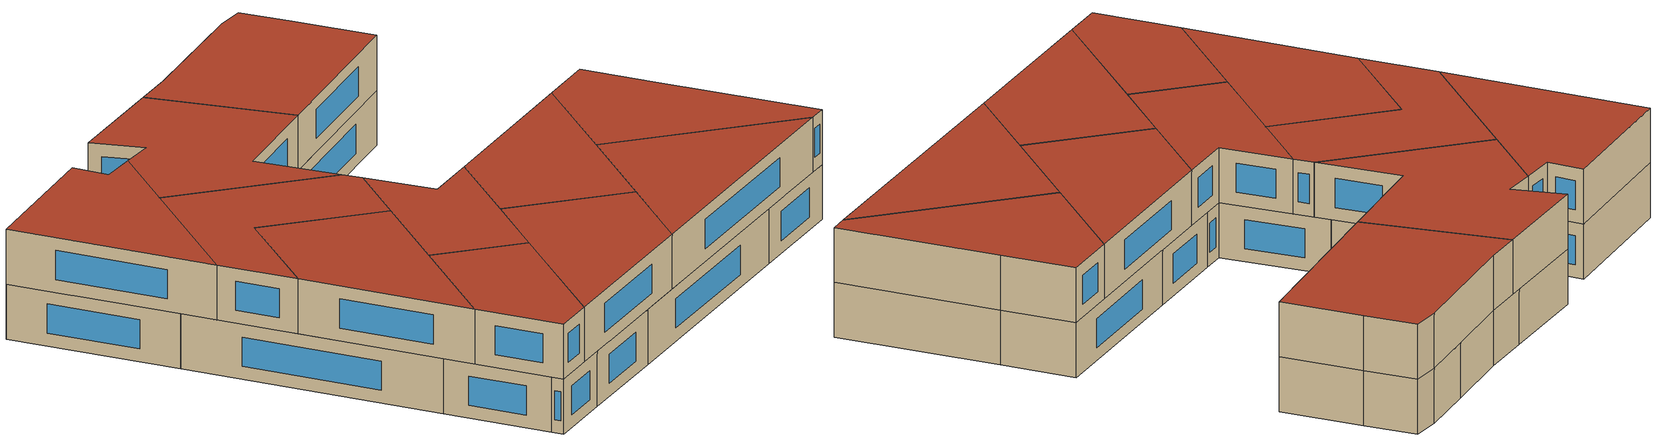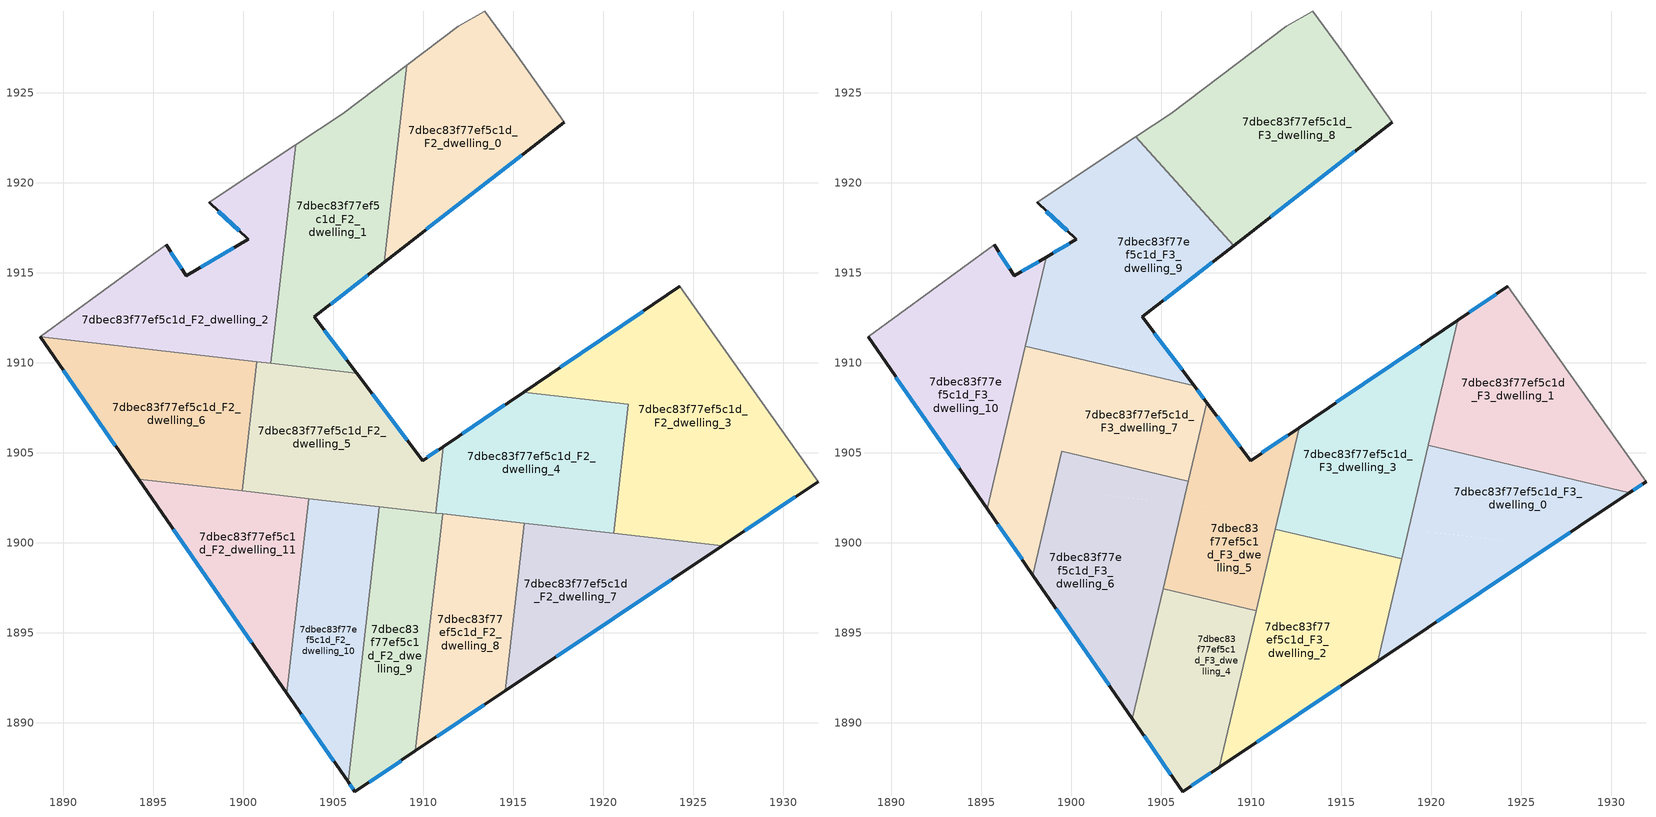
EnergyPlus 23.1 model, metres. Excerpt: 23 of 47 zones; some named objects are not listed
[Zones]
7dbec83f77ef5c1d_F2_dwelling_0
 floor to 7dbec83f77ef5c1d_F1_dwelling_0 (EU_floor_Construction): 1915.18,1927.14 1917.84,1923.36 1907.84,1915.58 1909.09,1926.53 1911.96,1928.7 1913.43,1929.52 z6
 wall outside (EU_wall_Construction): 1907.84,1915.58 1917.84,1923.36 z6:9
 wall adiabatic (EU_wall_Construction): 1917.84,1923.36 1915.18,1927.14 1913.43,1929.52 1911.96,1928.7 1909.09,1926.53 z6:9
 wall to 7dbec83f77ef5c1d_F2_dwelling_1 (EU_wall_Construction): 1909.09,1926.53 1907.84,1915.58 z6:9
 window (EU_Window_Construction): 1910.19,1917.41 1915.5,1921.53 z6.7:8.3
7dbec83f77ef5c1d_F2_dwelling_1
 floor to 7dbec83f77ef5c1d_F1_dwelling_1 (EU_floor_Construction): 1909.09,1926.53 1907.84,1915.58 1903.95,1912.55 1906.31,1909.43 1901.53,1909.97 1902.92,1922.1 1905.53,1923.83 z6
 wall outside (EU_wall_Construction): 1906.31,1909.43 1903.95,1912.55 1907.84,1915.58 z6:9
 wall to 7dbec83f77ef5c1d_F2_dwelling_2 (EU_wall_Construction): 1902.92,1922.1 1901.53,1909.97 z6:9
 wall adiabatic (EU_wall_Construction): 1909.09,1926.53 1905.53,1923.83 1902.92,1922.1 z6:9
 wall to 7dbec83f77ef5c1d_F2_dwelling_5 (EU_wall_Construction): 1901.53,1909.97 1906.31,1909.43 z6:9
 window (EU_Window_Construction): 1904.87,1913.26 1906.93,1914.87 / 1905.75,1910.16 1904.51,1911.82 z6.7:8.3
7dbec83f77ef5c1d_F2_dwelling_10
 floor to 7dbec83f77ef5c1d_F1_dwelling_10 (EU_floor_Construction): 1907.58,1902 1905.83,1886.71 1902.42,1891.64 1903.66,1902.45 z6
 wall outside (EU_wall_Construction): 1902.42,1891.64 1905.83,1886.71 z6:9
 wall to 7dbec83f77ef5c1d_F2_dwelling_11 (EU_wall_Construction): 1903.66,1902.45 1902.42,1891.64 z6:9
 wall to 7dbec83f77ef5c1d_F2_dwelling_9 (EU_wall_Construction): 1905.83,1886.71 1907.58,1902 z6:9
 wall to 7dbec83f77ef5c1d_F2_dwelling_5 (EU_wall_Construction): 1907.58,1902 1903.66,1902.45 z6:9
 window (EU_Window_Construction): 1903.23,1890.48 1905.03,1887.87 z6.7:8.3
7dbec83f77ef5c1d_F2_dwelling_11
 floor to 7dbec83f77ef5c1d_F1_dwelling_11 (EU_floor_Construction): 1903.66,1902.45 1902.42,1891.64 1894.19,1903.53 z6
 wall outside (EU_wall_Construction): 1894.19,1903.53 1902.42,1891.64 z6:9
 wall to 7dbec83f77ef5c1d_F2_dwelling_6 (EU_wall_Construction): 1899.95,1902.87 1894.19,1903.53 z6:9
 wall to 7dbec83f77ef5c1d_F2_dwelling_5 (EU_wall_Construction): 1903.66,1902.45 1899.95,1902.88 z6:9
 window (EU_Window_Construction): 1896.13,1900.74 1900.49,1894.43 z6.7:8.3
7dbec83f77ef5c1d_F2_dwelling_2
 floor to 7dbec83f77ef5c1d_F1_dwelling_2 (EU_floor_Construction): 1902.92,1922.1 1901.53,1909.97 1888.72,1911.44 1895.73,1916.55 1896.85,1914.83 1900.29,1916.86 1898.12,1918.91 z6
 wall outside (EU_wall_Construction): 1898.12,1918.91 1900.29,1916.86 1896.85,1914.83 1895.73,1916.55 z6:9
 wall adiabatic (EU_wall_Construction): 1902.92,1922.1 1898.12,1918.91 / 1895.73,1916.55 1888.72,1911.44 z6:9
 wall to 7dbec83f77ef5c1d_F2_dwelling_6 (EU_wall_Construction): 1888.72,1911.43 1900.77,1910.06 z6:9
 wall to 7dbec83f77ef5c1d_F2_dwelling_5 (EU_wall_Construction): 1900.77,1910.06 1901.53,1909.97 z6:9
 window (EU_Window_Construction): 1898.63,1918.43 1899.78,1917.34 / 1896.59,1915.23 1896,1916.14 / 1899.48,1916.38 1897.66,1915.31 z6.7:8.3
7dbec83f77ef5c1d_F2_dwelling_3
 floor to 7dbec83f77ef5c1d_F1_dwelling_3 (EU_floor_Construction): 1926.68,1910.82 1931.94,1903.39 1926.62,1899.83 1920.59,1900.52 1921.41,1907.7 1915.59,1908.37 1924.27,1914.25 z6
 wall outside (EU_wall_Construction): 1926.62,1899.83 1931.94,1903.39 / 1924.27,1914.25 1915.59,1908.37 z6:9
 wall to 7dbec83f77ef5c1d_F2_dwelling_4 (EU_wall_Construction): 1915.59,1908.37 1921.41,1907.7 1920.59,1900.52 z6:9
 wall adiabatic (EU_wall_Construction): 1931.94,1903.39 1926.68,1910.82 1924.27,1914.25 z6:9
 wall to 7dbec83f77ef5c1d_F2_dwelling_7 (EU_wall_Construction): 1920.59,1900.52 1926.62,1899.83 z6:9
 window (EU_Window_Construction): 1927.87,1900.67 1930.69,1902.56 / 1922.23,1912.87 1917.63,1909.75 z6.7:8.3
7dbec83f77ef5c1d_F2_dwelling_4
 floor to 7dbec83f77ef5c1d_F1_dwelling_4 (EU_floor_Construction): 1921.41,1907.7 1920.59,1900.52 1910.7,1901.65 1911.13,1905.34 1915.59,1908.37 z6
 wall outside (EU_wall_Construction): 1915.59,1908.37 1911.13,1905.34 z6:9
 wall to 7dbec83f77ef5c1d_F2_dwelling_5 (EU_wall_Construction): 1911.13,1905.34 1910.7,1901.65 z6:9
 wall to 7dbec83f77ef5c1d_F2_dwelling_8 (EU_wall_Construction): 1911.08,1901.6 1915.63,1901.09 z6:9
 wall to 7dbec83f77ef5c1d_F2_dwelling_7 (EU_wall_Construction): 1915.63,1901.08 1920.59,1900.52 z6:9
 wall to 7dbec83f77ef5c1d_F2_dwelling_9 (EU_wall_Construction): 1910.7,1901.65 1911.08,1901.6 z6:9
 window (EU_Window_Construction): 1914.54,1907.66 1912.17,1906.05 z6.7:8.3
7dbec83f77ef5c1d_F2_dwelling_5
 floor to 7dbec83f77ef5c1d_F1_dwelling_5 (EU_floor_Construction): 1911.13,1905.34 1910.7,1901.65 1899.95,1902.88 1900.77,1910.06 1906.31,1909.43 1909.97,1904.56 z6
 wall outside (EU_wall_Construction): 1911.13,1905.34 1909.97,1904.56 1906.31,1909.43 z6:9
 wall to 7dbec83f77ef5c1d_F2_dwelling_6 (EU_wall_Construction): 1900.77,1910.06 1899.95,1902.88 z6:9
 wall to 7dbec83f77ef5c1d_F2_dwelling_9 (EU_wall_Construction): 1907.58,1902 1910.7,1901.65 z6:9
 window (EU_Window_Construction): 1909.11,1905.71 1907.17,1908.28 / 1910.85,1905.16 1910.24,1904.75 z6.7:8.3
 ceiling adiabatic (EU_roof_Construction): 1906.22,1902.16 1906.52,1903.43 1900.18,1904.91 1899.95,1902.88 z9
7dbec83f77ef5c1d_F2_dwelling_6
 floor to 7dbec83f77ef5c1d_F1_dwelling_6 (EU_floor_Construction): 1900.77,1910.06 1899.95,1902.88 1894.19,1903.53 1888.72,1911.43 z6
 wall outside (EU_wall_Construction): 1888.72,1911.43 1894.19,1903.53 z6:9
 window (EU_Window_Construction): 1890.01,1909.58 1892.91,1905.39 z6.7:8.3
 ceiling adiabatic (EU_roof_Construction): 1899.95,1902.88 1900.18,1904.91 1899.49,1905.07 1899,1902.98 z9
7dbec83f77ef5c1d_F2_dwelling_7
 floor to 7dbec83f77ef5c1d_F1_dwelling_7 (EU_floor_Construction): 1926.62,1899.83 1914.57,1891.77 1915.63,1901.08 z6
 wall outside (EU_wall_Construction): 1914.57,1891.77 1926.62,1899.83 z6:9
 wall to 7dbec83f77ef5c1d_F2_dwelling_8 (EU_wall_Construction): 1915.63,1901.08 1914.57,1891.77 z6:9
 window (EU_Window_Construction): 1917.4,1893.66 1923.79,1897.94 z6.7:8.3
7dbec83f77ef5c1d_F2_dwelling_8
 floor to 7dbec83f77ef5c1d_F1_dwelling_8 (EU_floor_Construction): 1915.63,1901.08 1914.57,1891.77 1909.58,1888.43 1911.08,1901.61 z6
 wall outside (EU_wall_Construction): 1909.58,1888.43 1914.57,1891.77 z6:9
 wall to 7dbec83f77ef5c1d_F2_dwelling_9 (EU_wall_Construction): 1911.08,1901.61 1909.58,1888.43 z6:9
 window (EU_Window_Construction): 1910.75,1889.22 1913.4,1890.99 z6.7:8.3
 ceiling adiabatic (EU_roof_Construction): 1914.57,1891.77 1915.63,1901.08 1911.08,1901.61 1909.58,1888.43 z9
7dbec83f77ef5c1d_F2_dwelling_9
 floor to 7dbec83f77ef5c1d_F1_dwelling_9 (EU_floor_Construction): 1911.08,1901.61 1909.58,1888.43 1906.21,1886.17 1905.83,1886.71 1907.58,1902 z6
 wall outside (EU_wall_Construction): 1905.83,1886.71 1906.21,1886.17 1909.58,1888.43 z6:9
 window (EU_Window_Construction): 1905.92,1886.59 1906.12,1886.3 / 1907,1886.7 1908.79,1887.9 z6.7:8.3
7dbec83f77ef5c1d_F3_dwelling_0
 floor to 7dbec83f77ef5c1d_F2_dwelling_3 (EU_floor_Construction): 1931.02,1902.78 1926.62,1899.83 1920.59,1900.52 1921.12,1905.11 z9
 floor to 7dbec83f77ef5c1d_F2_dwelling_4 (EU_floor_Construction): 1921.12,1905.11 1920.59,1900.52 1918.75,1900.73 1919.85,1905.4 z9
 floor to 7dbec83f77ef5c1d_F2_dwelling_7 (EU_floor_Construction): 1926.62,1899.83 1917.03,1893.42 1918.75,1900.73 z9
 wall outside (EU_wall_Construction): 1917.03,1893.42 1931.02,1902.78 z9:12
 wall to 7dbec83f77ef5c1d_F3_dwelling_1 (EU_wall_Construction): 1931.02,1902.78 1919.85,1905.4 z9:12
 wall to 7dbec83f77ef5c1d_F3_dwelling_3 (EU_wall_Construction): 1919.85,1905.4 1918.37,1899.1 z9:12
 wall to 7dbec83f77ef5c1d_F3_dwelling_2 (EU_wall_Construction): 1918.37,1899.1 1917.03,1893.42 z9:12
 window (EU_Window_Construction): 1920.32,1895.62 1927.74,1900.58 z9.7:11.3
 roof outside (EU_roof_Construction): 1931.02,1902.78 1919.85,1905.4 1917.03,1893.42 z12
7dbec83f77ef5c1d_F3_dwelling_1
 floor to 7dbec83f77ef5c1d_F2_dwelling_4 (EU_floor_Construction): 1921.41,1907.7 1921.12,1905.11 1919.85,1905.4 1920.41,1907.82 z9
 floor to 7dbec83f77ef5c1d_F2_dwelling_3 (EU_floor_Construction): 1926.68,1910.82 1931.94,1903.39 1931.02,1902.78 1921.12,1905.11 1921.41,1907.7 1920.41,1907.82 1921.48,1912.36 1924.27,1914.25 z9
 wall outside (EU_wall_Construction): 1924.27,1914.25 1921.48,1912.36 / 1931.02,1902.78 1931.94,1903.39 z9:12
 wall adiabatic (EU_wall_Construction): 1931.94,1903.39 1926.68,1910.82 1924.27,1914.25 z9:12
 wall to 7dbec83f77ef5c1d_F3_dwelling_3 (EU_wall_Construction): 1921.48,1912.36 1919.85,1905.4 z9:12
 window (EU_Window_Construction): 1923.62,1913.81 1922.13,1912.8 / 1931.24,1902.92 1931.73,1903.25 z9.7:11.3
 roof outside (EU_roof_Construction): 1931.94,1903.39 1926.68,1910.82 1924.27,1914.25 1921.48,1912.36 1919.85,1905.4 1931.02,1902.78 z12
7dbec83f77ef5c1d_F3_dwelling_10
 floor to 7dbec83f77ef5c1d_F2_dwelling_6 (EU_floor_Construction): 1897.34,1910.45 1895.68,1903.36 1894.19,1903.53 1888.72,1911.43 z9
 floor to 7dbec83f77ef5c1d_F2_dwelling_11 (EU_floor_Construction): 1895.68,1903.36 1895.33,1901.89 1894.19,1903.53 z9
 floor to 7dbec83f77ef5c1d_F2_dwelling_2 (EU_floor_Construction): 1898.61,1915.87 1897.34,1910.45 1888.72,1911.44 1895.73,1916.55 1896.85,1914.83 z9
 wall outside (EU_wall_Construction): 1898.61,1915.87 1896.85,1914.83 1895.73,1916.55 / 1888.72,1911.44 1895.33,1901.89 z9:12
 wall adiabatic (EU_wall_Construction): 1895.73,1916.55 1888.72,1911.44 z9:12
 wall to 7dbec83f77ef5c1d_F3_dwelling_7 (EU_wall_Construction): 1895.33,1901.89 1897.45,1910.92 z9:12
 wall to 7dbec83f77ef5c1d_F3_dwelling_9 (EU_wall_Construction): 1897.45,1910.92 1898.61,1915.87 z9:12
 window (EU_Window_Construction): 1898.2,1915.62 1897.26,1915.07 / 1890.27,1909.2 1893.78,1904.13 / 1896.59,1915.23 1896,1916.14 z9.7:11.3
 roof outside (EU_roof_Construction): 1895.33,1901.89 1898.61,1915.87 1896.85,1914.83 1895.73,1916.55 1888.72,1911.44 z12
7dbec83f77ef5c1d_F3_dwelling_2
 floor adiabatic (EU_floor_Construction): 1915.48,1899.78 1914.57,1891.77 1909.58,1888.43 1910.64,1897.74 1911.35,1900.75 z9
 floor to 7dbec83f77ef5c1d_F2_dwelling_9 (EU_floor_Construction): 1910.64,1897.74 1909.58,1888.43 1908.25,1887.54 z9
 floor to 7dbec83f77ef5c1d_F2_dwelling_7 (EU_floor_Construction): 1918.37,1899.1 1917.03,1893.42 1914.57,1891.77 1915.48,1899.78 z9
 wall outside (EU_wall_Construction): 1908.25,1887.54 1917.03,1893.42 z9:12
 wall to 7dbec83f77ef5c1d_F3_dwelling_3 (EU_wall_Construction): 1918.37,1899.1 1911.35,1900.75 z9:12
 wall to 7dbec83f77ef5c1d_F3_dwelling_4 (EU_wall_Construction): 1910.28,1896.22 1908.25,1887.54 z9:12
 wall to 7dbec83f77ef5c1d_F3_dwelling_5 (EU_wall_Construction): 1911.35,1900.75 1910.28,1896.22 z9:12
 window (EU_Window_Construction): 1910.31,1888.92 1914.97,1892.04 z9.7:11.3
 roof outside (EU_roof_Construction): 1917.03,1893.42 1918.37,1899.1 1911.35,1900.75 1908.25,1887.54 z12
7dbec83f77ef5c1d_F3_dwelling_3
 floor to 7dbec83f77ef5c1d_F2_dwelling_7 (EU_floor_Construction): 1918.75,1900.73 1918.37,1899.1 1915.48,1899.78 1915.63,1901.08 z9
 floor to 7dbec83f77ef5c1d_F2_dwelling_4 (EU_floor_Construction): 1920.41,1907.82 1918.75,1900.73 1911.54,1901.55 1912.67,1906.39 1915.59,1908.37 z9
 floor to 7dbec83f77ef5c1d_F2_dwelling_3 (EU_floor_Construction): 1921.48,1912.36 1920.41,1907.82 1915.59,1908.37 z9
 floor adiabatic (EU_floor_Construction): 1915.63,1901.08 1915.48,1899.78 1911.35,1900.75 1911.54,1901.55 z9
 wall outside (EU_wall_Construction): 1921.48,1912.36 1912.67,1906.39 z9:12
 wall to 7dbec83f77ef5c1d_F3_dwelling_5 (EU_wall_Construction): 1912.67,1906.39 1911.35,1900.75 z9:12
 window (EU_Window_Construction): 1919.41,1910.96 1914.74,1907.79 z9.7:11.3
 roof outside (EU_roof_Construction): 1918.37,1899.1 1921.48,1912.36 1912.67,1906.39 1911.35,1900.75 z12
7dbec83f77ef5c1d_F3_dwelling_4
 floor to 7dbec83f77ef5c1d_F2_dwelling_9 (EU_floor_Construction): 1910.28,1896.22 1908.25,1887.54 1906.21,1886.17 1905.83,1886.71 1907.01,1896.99 z9
 floor to 7dbec83f77ef5c1d_F2_dwelling_10 (EU_floor_Construction): 1907.01,1896.99 1905.83,1886.71 1903.41,1890.21 1905.11,1897.44 z9
 wall outside (EU_wall_Construction): 1903.41,1890.21 1906.21,1886.17 1908.25,1887.54 z9:12
 wall to 7dbec83f77ef5c1d_F3_dwelling_5 (EU_wall_Construction): 1910.28,1896.22 1905.11,1897.44 z9:12
 wall to 7dbec83f77ef5c1d_F3_dwelling_6 (EU_wall_Construction): 1905.11,1897.44 1903.41,1890.21 z9:12
 window (EU_Window_Construction): 1904.07,1889.26 1905.55,1887.12 / 1906.69,1886.5 1907.77,1887.22 z9.7:11.3
 roof outside (EU_roof_Construction): 1908.25,1887.54 1910.28,1896.22 1905.11,1897.44 1903.41,1890.21 1906.21,1886.17 z12
7dbec83f77ef5c1d_F3_dwelling_5
 floor to 7dbec83f77ef5c1d_F2_dwelling_5 (EU_floor_Construction): 1911.13,1905.34 1910.7,1901.65 1906.22,1902.16 1907.54,1907.79 1909.97,1904.56 z9
 floor to 7dbec83f77ef5c1d_F2_dwelling_9 (EU_floor_Construction): 1911.08,1901.61 1910.64,1897.74 1910.28,1896.22 1907.01,1896.99 1907.58,1902 z9
 floor to 7dbec83f77ef5c1d_F2_dwelling_4 (EU_floor_Construction): 1912.67,1906.39 1911.54,1901.55 1910.7,1901.65 1911.13,1905.34 z9
 floor to 7dbec83f77ef5c1d_F2_dwelling_10 (EU_floor_Construction): 1907.58,1902 1907.01,1896.99 1905.11,1897.44 1906.22,1902.16 z9
 floor adiabatic (EU_floor_Construction): 1911.54,1901.55 1910.64,1897.74 1911.08,1901.6 z9
 wall outside (EU_wall_Construction): 1912.67,1906.39 1909.97,1904.56 1907.54,1907.79 z9:12
 wall to 7dbec83f77ef5c1d_F3_dwelling_7 (EU_wall_Construction): 1907.54,1907.79 1906.52,1903.43 z9:12
 wall to 7dbec83f77ef5c1d_F3_dwelling_6 (EU_wall_Construction): 1906.51,1903.43 1905.11,1897.44 z9:12
 window (EU_Window_Construction): 1909.4,1905.32 1908.11,1907.03 / 1912.04,1905.96 1910.61,1904.99 z9.7:11.3
 roof outside (EU_roof_Construction): 1910.28,1896.22 1912.67,1906.39 1909.97,1904.56 1907.54,1907.79 1905.11,1897.44 z12
7dbec83f77ef5c1d_F3_dwelling_6
 floor to 7dbec83f77ef5c1d_F2_dwelling_10 (EU_floor_Construction): 1906.22,1902.16 1903.41,1890.21 1902.43,1891.64 1903.66,1902.45 z9
 floor to 7dbec83f77ef5c1d_F2_dwelling_11 (EU_floor_Construction): 1903.66,1902.45 1902.43,1891.64 1897.88,1898.21 1899,1902.98 z9
 floor adiabatic (EU_floor_Construction): 1906.52,1903.43 1906.22,1902.16 1899,1902.98 1899.49,1905.07 z9
 wall outside (EU_wall_Construction): 1897.88,1898.21 1903.41,1890.21 z9:12
 wall to 7dbec83f77ef5c1d_F3_dwelling_7 (EU_wall_Construction): 1906.52,1903.43 1899.49,1905.07 1897.88,1898.21 z9:12
 window (EU_Window_Construction): 1899.18,1896.33 1902.11,1892.09 z9.7:11.3
 roof outside (EU_roof_Construction): 1903.41,1890.21 1906.52,1903.43 1899.49,1905.07 1897.88,1898.21 z12
7dbec83f77ef5c1d_F3_dwelling_7
 floor to 7dbec83f77ef5c1d_F2_dwelling_11 (EU_floor_Construction): 1899,1902.98 1897.88,1898.21 1895.33,1901.89 1895.68,1903.36 z9
 floor to 7dbec83f77ef5c1d_F2_dwelling_6 (EU_floor_Construction): 1900.77,1910.06 1900.18,1904.91 1899.49,1905.07 1899,1902.98 1895.68,1903.36 1897.34,1910.45 z9
 floor to 7dbec83f77ef5c1d_F2_dwelling_5 (EU_floor_Construction): 1906.85,1908.71 1907.54,1907.79 1906.52,1903.43 1900.18,1904.91 1900.77,1910.06 1901.41,1909.98 z9
 floor to 7dbec83f77ef5c1d_F2_dwelling_2 (EU_floor_Construction): 1901.41,1909.98 1897.34,1910.45 1897.45,1910.92 z9
 wall outside (EU_wall_Construction): 1895.33,1901.89 1897.88,1898.21 / 1907.54,1907.79 1906.85,1908.71 z9:12
 wall to 7dbec83f77ef5c1d_F3_dwelling_9 (EU_wall_Construction): 1906.85,1908.71 1897.45,1910.92 z9:12
 window (EU_Window_Construction): 1895.93,1901.02 1897.28,1899.07 / 1907.38,1908.01 1907.01,1908.49 z9.7:11.3
 roof outside (EU_roof_Construction): 1906.52,1903.43 1907.54,1907.79 1906.85,1908.71 1897.45,1910.92 1895.33,1901.89 1897.88,1898.21 1899.49,1905.07 z12
7dbec83f77ef5c1d_F3_dwelling_8
 floor to 7dbec83f77ef5c1d_F2_dwelling_0 (EU_floor_Construction): 1915.18,1927.14 1917.84,1923.36 1909.03,1916.5 1908.07,1917.57 1909.09,1926.53 1911.96,1928.7 1913.43,1929.52 z9
 floor to 7dbec83f77ef5c1d_F2_dwelling_1 (EU_floor_Construction): 1909.09,1926.53 1908.07,1917.57 1903.59,1922.55 1905.53,1923.83 z9
 wall outside (EU_wall_Construction): 1909.03,1916.5 1917.84,1923.36 z9:12
 wall adiabatic (EU_wall_Construction): 1917.84,1923.36 1915.18,1927.14 1913.43,1929.52 1911.96,1928.7 1905.53,1923.83 1903.59,1922.55 z9:12
 wall to 7dbec83f77ef5c1d_F3_dwelling_9 (EU_wall_Construction): 1903.59,1922.55 1909.03,1916.5 z9:12
 window (EU_Window_Construction): 1911.1,1918.11 1915.77,1921.75 z9.7:11.3
 roof outside (EU_roof_Construction): 1917.84,1923.36 1915.18,1927.14 1913.43,1929.52 1911.96,1928.7 1905.53,1923.83 1903.59,1922.55 1909.03,1916.5 z12
7dbec83f77ef5c1d_F3_dwelling_9
 floor to 7dbec83f77ef5c1d_F2_dwelling_1 (EU_floor_Construction): 1903.59,1922.55 1908.07,1917.57 1907.84,1915.58 1903.95,1912.55 1906.31,1909.43 1901.53,1909.97 1902.92,1922.1 z9
 floor to 7dbec83f77ef5c1d_F2_dwelling_2 (EU_floor_Construction): 1902.92,1922.1 1901.53,1909.97 1901.41,1909.98 1897.45,1910.92 1898.61,1915.87 1900.29,1916.86 1898.12,1918.91 z9
 floor to 7dbec83f77ef5c1d_F2_dwelling_0 (EU_floor_Construction): 1908.07,1917.57 1909.03,1916.5 1907.84,1915.58 z9
 floor to 7dbec83f77ef5c1d_F2_dwelling_5 (EU_floor_Construction): 1906.31,1909.43 1906.85,1908.71 1901.41,1909.98 z9
 wall outside (EU_wall_Construction): 1898.12,1918.91 1900.29,1916.86 1898.61,1915.87 / 1906.85,1908.71 1903.95,1912.55 1909.03,1916.5 z9:12
 wall adiabatic (EU_wall_Construction): 1903.59,1922.55 1898.12,1918.91 z9:12
 window (EU_Window_Construction): 1899.9,1916.62 1899.01,1916.1 / 1898.63,1918.43 1899.78,1917.34 / 1905.14,1913.48 1907.84,1915.57 / 1906.17,1909.61 1904.63,1911.65 z9.7:11.3
 roof outside (EU_roof_Construction): 1906.85,1908.71 1903.95,1912.55 1909.03,1916.5 1903.59,1922.55 1898.12,1918.91 1900.29,1916.86 1898.61,1915.87 1897.45,1910.92 z12
[Building]
EU S2 Campaign: North Axis=0; Terrain=City; Solar Distribution=FullExterior
[Site:Location]
Budapest.Ferenc.Liszt.Intl.AP: Latitude=47.437; Longitude=19.256; Time Zone=1; Elevation=185
[SizingPeriod:WeatherFileDays]
AnnualSizingPeriod: Begin Month=1; Begin Day of Month=1; End Month=12; End Day of Month=31; Day of Week for Start Day=Monday; Use Weather File Daylight Saving Period=No; Use Weather File Rain and Snow Indicators=No
[MATERIAL]
EU_InternalMass_Material: Roughness=MediumRough; Thickness=0.1; Conductivity=1; Density=1800; Specific Heat=900; Thermal Absorptance=0.9; Solar Absorptance=0.7; Visible Absorptance=0.7
[MATERIAL:NOMASS] Roughness=MediumRough; Thermal Absorptance=0.9; Solar Absorptance=0.7; Visible Absorptance=0.7
Name | Thermal Resistance
EU_wall_NoMass | 0.832559
EU_roof_NoMass | 1.39638
EU_floor_NoMass | 0.872794
[WINDOWMATERIAL:SIMPLEGLAZINGSYSTEM]
EU_Window_SimpleGlazing: UFactor=2.79869; Solar Heat Gain Coefficient=0.75; Visible Transmittance=0.75
[CONSTRUCTION]
EU_wall_Construction: EU_wall_NoMass
EU_roof_Construction: EU_roof_NoMass
EU_floor_Construction: EU_floor_NoMass
EU_Window_Construction: EU_Window_SimpleGlazing
EU_InternalMass_Construction: EU_InternalMass_Material
[ZONE] Type=1; Multiplier=1; Ceiling Height=autocalculate; Floor Area=autocalculate; Part of Total Floor Area=Yes
Name | Volume
7dbec83f77ef5c1d_F2_dwelling_0 | 211.267
7dbec83f77ef5c1d_F3_dwelling_0 | 212.041
7dbec83f77ef5c1d_F2_dwelling_1 | 211.262
7dbec83f77ef5c1d_F3_dwelling_1 | 212.043
7dbec83f77ef5c1d_F2_dwelling_10 | 155.509
7dbec83f77ef5c1d_F3_dwelling_10 | 208.638
7dbec83f77ef5c1d_F2_dwelling_11 | 155.515
7dbec83f77ef5c1d_F2_dwelling_2 | 211.239
7dbec83f77ef5c1d_F3_dwelling_2 | 209.927
7dbec83f77ef5c1d_F2_dwelling_3 | 338.172
7dbec83f77ef5c1d_F3_dwelling_3 | 209.92
7dbec83f77ef5c1d_F2_dwelling_4 | 194.371
7dbec83f77ef5c1d_F3_dwelling_4 | 148.347
7dbec83f77ef5c1d_F2_dwelling_5 | 194.373
7dbec83f77ef5c1d_F3_dwelling_5 | 148.349
7dbec83f77ef5c1d_F2_dwelling_6 | 194.353
7dbec83f77ef5c1d_F3_dwelling_6 | 223.228
7dbec83f77ef5c1d_F2_dwelling_7 | 155.5
7dbec83f77ef5c1d_F3_dwelling_7 | 219.354
7dbec83f77ef5c1d_F2_dwelling_8 | 155.484
7dbec83f77ef5c1d_F3_dwelling_8 | 274.82
7dbec83f77ef5c1d_F2_dwelling_9 | 155.506
7dbec83f77ef5c1d_F3_dwelling_9 | 265.838
[INTERNALMASS] Construction=EU_InternalMass_Construction
Name | Zone or ZoneList | Surface Area
7dbec83f77ef5c1d_F2_dwelling_0_EU_InternalMass | 7dbec83f77ef5c1d_F2_dwelling_0 | 70.4224
7dbec83f77ef5c1d_F2_dwelling_1_EU_InternalMass | 7dbec83f77ef5c1d_F2_dwelling_1 | 70.4204
7dbec83f77ef5c1d_F2_dwelling_2_EU_InternalMass | 7dbec83f77ef5c1d_F2_dwelling_2 | 70.4129
7dbec83f77ef5c1d_F2_dwelling_3_EU_InternalMass | 7dbec83f77ef5c1d_F2_dwelling_3 | 112.724
7dbec83f77ef5c1d_F2_dwelling_4_EU_InternalMass | 7dbec83f77ef5c1d_F2_dwelling_4 | 64.7903
7dbec83f77ef5c1d_F2_dwelling_5_EU_InternalMass | 7dbec83f77ef5c1d_F2_dwelling_5 | 64.7934
7dbec83f77ef5c1d_F2_dwelling_6_EU_InternalMass | 7dbec83f77ef5c1d_F2_dwelling_6 | 64.7842
7dbec83f77ef5c1d_F2_dwelling_7_EU_InternalMass | 7dbec83f77ef5c1d_F2_dwelling_7 | 51.8333
7dbec83f77ef5c1d_F2_dwelling_8_EU_InternalMass | 7dbec83f77ef5c1d_F2_dwelling_8 | 51.8279
7dbec83f77ef5c1d_F2_dwelling_9_EU_InternalMass | 7dbec83f77ef5c1d_F2_dwelling_9 | 51.8354
7dbec83f77ef5c1d_F2_dwelling_10_EU_InternalMass | 7dbec83f77ef5c1d_F2_dwelling_10 | 51.8365
7dbec83f77ef5c1d_F2_dwelling_11_EU_InternalMass | 7dbec83f77ef5c1d_F2_dwelling_11 | 51.8383
7dbec83f77ef5c1d_F3_dwelling_0_EU_InternalMass | 7dbec83f77ef5c1d_F3_dwelling_0 | 70.68
7dbec83f77ef5c1d_F3_dwelling_1_EU_InternalMass | 7dbec83f77ef5c1d_F3_dwelling_1 | 70.6817
7dbec83f77ef5c1d_F3_dwelling_2_EU_InternalMass | 7dbec83f77ef5c1d_F3_dwelling_2 | 69.9723
7dbec83f77ef5c1d_F3_dwelling_3_EU_InternalMass | 7dbec83f77ef5c1d_F3_dwelling_3 | 69.9745
7dbec83f77ef5c1d_F3_dwelling_4_EU_InternalMass | 7dbec83f77ef5c1d_F3_dwelling_4 | 49.4497
7dbec83f77ef5c1d_F3_dwelling_5_EU_InternalMass | 7dbec83f77ef5c1d_F3_dwelling_5 | 49.4539
7dbec83f77ef5c1d_F3_dwelling_6_EU_InternalMass | 7dbec83f77ef5c1d_F3_dwelling_6 | 74.4091
7dbec83f77ef5c1d_F3_dwelling_7_EU_InternalMass | 7dbec83f77ef5c1d_F3_dwelling_7 | 73.1181
7dbec83f77ef5c1d_F3_dwelling_8_EU_InternalMass | 7dbec83f77ef5c1d_F3_dwelling_8 | 91.6044
7dbec83f77ef5c1d_F3_dwelling_9_EU_InternalMass | 7dbec83f77ef5c1d_F3_dwelling_9 | 88.6151
7dbec83f77ef5c1d_F3_dwelling_10_EU_InternalMass | 7dbec83f77ef5c1d_F3_dwelling_10 | 69.546
[OTHEREQUIPMENT] Fuel Type=Electricity; Design Level Calculation Method=Watts/Area; Power per Zone Floor Area=1; Fraction Latent=0; Fraction Radiant=0; Fraction Lost=0; Carbon Dioxide Generation Rate=0; EndUse Subcategory=EU_Step8_InternalGains
Name | Zone or ZoneList or Space or SpaceList | Schedule
EU_Step8_InternalGain_7dbec83f77ef5c1d_F2_dwelling_0_f000 | 7dbec83f77ef5c1d_F2_dwelling_0 | EU_Step8_GainSchedule_7dbec83f77ef5c1d_F2_dwelling_0_f000
EU_Step8_InternalGain_7dbec83f77ef5c1d_F2_dwelling_1_f000 | 7dbec83f77ef5c1d_F2_dwelling_1 | EU_Step8_GainSchedule_7dbec83f77ef5c1d_F2_dwelling_1_f000
EU_Step8_InternalGain_7dbec83f77ef5c1d_F2_dwelling_2_f000 | 7dbec83f77ef5c1d_F2_dwelling_2 | EU_Step8_GainSchedule_7dbec83f77ef5c1d_F2_dwelling_2_f000
EU_Step8_InternalGain_7dbec83f77ef5c1d_F2_dwelling_3_f000 | 7dbec83f77ef5c1d_F2_dwelling_3 | EU_Step8_GainSchedule_7dbec83f77ef5c1d_F2_dwelling_3_f000
EU_Step8_InternalGain_7dbec83f77ef5c1d_F2_dwelling_4_f000 | 7dbec83f77ef5c1d_F2_dwelling_4 | EU_Step8_GainSchedule_7dbec83f77ef5c1d_F2_dwelling_4_f000
EU_Step8_InternalGain_7dbec83f77ef5c1d_F2_dwelling_5_f000 | 7dbec83f77ef5c1d_F2_dwelling_5 | EU_Step8_GainSchedule_7dbec83f77ef5c1d_F2_dwelling_5_f000
EU_Step8_InternalGain_7dbec83f77ef5c1d_F2_dwelling_6_f000 | 7dbec83f77ef5c1d_F2_dwelling_6 | EU_Step8_GainSchedule_7dbec83f77ef5c1d_F2_dwelling_6_f000
EU_Step8_InternalGain_7dbec83f77ef5c1d_F2_dwelling_7_f000 | 7dbec83f77ef5c1d_F2_dwelling_7 | EU_Step8_GainSchedule_7dbec83f77ef5c1d_F2_dwelling_7_f000
EU_Step8_InternalGain_7dbec83f77ef5c1d_F2_dwelling_8_f000 | 7dbec83f77ef5c1d_F2_dwelling_8 | EU_Step8_GainSchedule_7dbec83f77ef5c1d_F2_dwelling_8_f000
EU_Step8_InternalGain_7dbec83f77ef5c1d_F2_dwelling_9_f000 | 7dbec83f77ef5c1d_F2_dwelling_9 | EU_Step8_GainSchedule_7dbec83f77ef5c1d_F2_dwelling_9_f000
EU_Step8_InternalGain_7dbec83f77ef5c1d_F2_dwelling_10_f000 | 7dbec83f77ef5c1d_F2_dwelling_10 | EU_Step8_GainSchedule_7dbec83f77ef5c1d_F2_dwelling_10_f000
EU_Step8_InternalGain_7dbec83f77ef5c1d_F2_dwelling_11_f000 | 7dbec83f77ef5c1d_F2_dwelling_11 | EU_Step8_GainSchedule_7dbec83f77ef5c1d_F2_dwelling_11_f000
EU_Step8_InternalGain_7dbec83f77ef5c1d_F3_dwelling_0_f000 | 7dbec83f77ef5c1d_F3_dwelling_0 | EU_Step8_GainSchedule_7dbec83f77ef5c1d_F3_dwelling_0_f000
EU_Step8_InternalGain_7dbec83f77ef5c1d_F3_dwelling_1_f000 | 7dbec83f77ef5c1d_F3_dwelling_1 | EU_Step8_GainSchedule_7dbec83f77ef5c1d_F3_dwelling_1_f000
EU_Step8_InternalGain_7dbec83f77ef5c1d_F3_dwelling_2_f000 | 7dbec83f77ef5c1d_F3_dwelling_2 | EU_Step8_GainSchedule_7dbec83f77ef5c1d_F3_dwelling_2_f000
EU_Step8_InternalGain_7dbec83f77ef5c1d_F3_dwelling_3_f000 | 7dbec83f77ef5c1d_F3_dwelling_3 | EU_Step8_GainSchedule_7dbec83f77ef5c1d_F3_dwelling_3_f000
EU_Step8_InternalGain_7dbec83f77ef5c1d_F3_dwelling_4_f000 | 7dbec83f77ef5c1d_F3_dwelling_4 | EU_Step8_GainSchedule_7dbec83f77ef5c1d_F3_dwelling_4_f000
EU_Step8_InternalGain_7dbec83f77ef5c1d_F3_dwelling_5_f000 | 7dbec83f77ef5c1d_F3_dwelling_5 | EU_Step8_GainSchedule_7dbec83f77ef5c1d_F3_dwelling_5_f000
EU_Step8_InternalGain_7dbec83f77ef5c1d_F3_dwelling_6_f000 | 7dbec83f77ef5c1d_F3_dwelling_6 | EU_Step8_GainSchedule_7dbec83f77ef5c1d_F3_dwelling_6_f000
EU_Step8_InternalGain_7dbec83f77ef5c1d_F3_dwelling_7_f000 | 7dbec83f77ef5c1d_F3_dwelling_7 | EU_Step8_GainSchedule_7dbec83f77ef5c1d_F3_dwelling_7_f000
EU_Step8_InternalGain_7dbec83f77ef5c1d_F3_dwelling_8_f000 | 7dbec83f77ef5c1d_F3_dwelling_8 | EU_Step8_GainSchedule_7dbec83f77ef5c1d_F3_dwelling_8_f000
EU_Step8_InternalGain_7dbec83f77ef5c1d_F3_dwelling_9_f000 | 7dbec83f77ef5c1d_F3_dwelling_9 | EU_Step8_GainSchedule_7dbec83f77ef5c1d_F3_dwelling_9_f000
EU_Step8_InternalGain_7dbec83f77ef5c1d_F3_dwelling_10_f000 | 7dbec83f77ef5c1d_F3_dwelling_10 | EU_Step8_GainSchedule_7dbec83f77ef5c1d_F3_dwelling_10_f000
[ZONEVENTILATION:DESIGNFLOWRATE] Schedule=EU_AlwaysOn; Design Flow Rate Calculation Method=AirChanges/Hour; Air Changes per Hour=0.475469; Ventilation Type=Natural; Fan Pressure Rise=0; Fan Total Efficiency=1; Constant Term Coefficient=1; Temperature Term Coefficient=0; Velocity Term Coefficient=0; Velocity Squared Term Coefficient=0; Minimum Indoor Temperature=-100; Maximum Indoor Temperature=100; Delta Temperature=-100; Minimum Outdoor Temperature=-100; Maximum Outdoor Temperature=100; Maximum Wind Speed=40
Name | Zone or ZoneList or Space or SpaceList
EU_ConstantAir_7dbec83f77ef5c1d_F2_dwelling_0 | 7dbec83f77ef5c1d_F2_dwelling_0
EU_ConstantAir_7dbec83f77ef5c1d_F2_dwelling_1 | 7dbec83f77ef5c1d_F2_dwelling_1
EU_ConstantAir_7dbec83f77ef5c1d_F2_dwelling_2 | 7dbec83f77ef5c1d_F2_dwelling_2
EU_ConstantAir_7dbec83f77ef5c1d_F2_dwelling_3 | 7dbec83f77ef5c1d_F2_dwelling_3
EU_ConstantAir_7dbec83f77ef5c1d_F2_dwelling_4 | 7dbec83f77ef5c1d_F2_dwelling_4
EU_ConstantAir_7dbec83f77ef5c1d_F2_dwelling_5 | 7dbec83f77ef5c1d_F2_dwelling_5
EU_ConstantAir_7dbec83f77ef5c1d_F2_dwelling_6 | 7dbec83f77ef5c1d_F2_dwelling_6
EU_ConstantAir_7dbec83f77ef5c1d_F2_dwelling_7 | 7dbec83f77ef5c1d_F2_dwelling_7
EU_ConstantAir_7dbec83f77ef5c1d_F2_dwelling_8 | 7dbec83f77ef5c1d_F2_dwelling_8
EU_ConstantAir_7dbec83f77ef5c1d_F2_dwelling_9 | 7dbec83f77ef5c1d_F2_dwelling_9
EU_ConstantAir_7dbec83f77ef5c1d_F2_dwelling_10 | 7dbec83f77ef5c1d_F2_dwelling_10
EU_ConstantAir_7dbec83f77ef5c1d_F2_dwelling_11 | 7dbec83f77ef5c1d_F2_dwelling_11
EU_ConstantAir_7dbec83f77ef5c1d_F3_dwelling_0 | 7dbec83f77ef5c1d_F3_dwelling_0
EU_ConstantAir_7dbec83f77ef5c1d_F3_dwelling_1 | 7dbec83f77ef5c1d_F3_dwelling_1
EU_ConstantAir_7dbec83f77ef5c1d_F3_dwelling_2 | 7dbec83f77ef5c1d_F3_dwelling_2
EU_ConstantAir_7dbec83f77ef5c1d_F3_dwelling_3 | 7dbec83f77ef5c1d_F3_dwelling_3
EU_ConstantAir_7dbec83f77ef5c1d_F3_dwelling_4 | 7dbec83f77ef5c1d_F3_dwelling_4
EU_ConstantAir_7dbec83f77ef5c1d_F3_dwelling_5 | 7dbec83f77ef5c1d_F3_dwelling_5
EU_ConstantAir_7dbec83f77ef5c1d_F3_dwelling_6 | 7dbec83f77ef5c1d_F3_dwelling_6
EU_ConstantAir_7dbec83f77ef5c1d_F3_dwelling_7 | 7dbec83f77ef5c1d_F3_dwelling_7
EU_ConstantAir_7dbec83f77ef5c1d_F3_dwelling_8 | 7dbec83f77ef5c1d_F3_dwelling_8
EU_ConstantAir_7dbec83f77ef5c1d_F3_dwelling_9 | 7dbec83f77ef5c1d_F3_dwelling_9
EU_ConstantAir_7dbec83f77ef5c1d_F3_dwelling_10 | 7dbec83f77ef5c1d_F3_dwelling_10
[HVACTEMPLATE:ZONE:IDEALLOADSAIRSYSTEM] System Availability Schedule=EU_AlwaysOn; Maximum Heating Supply Air Temperature=50; Minimum Cooling Supply Air Temperature=13; Maximum Heating Supply Air Humidity Ratio=0.0156; Minimum Cooling Supply Air Humidity Ratio=0.0077; Heating Limit=NoLimit; Cooling Limit=NoLimit; Heating Availability Schedule=EU_AlwaysOn; Cooling Availability Schedule=EU_CoolingOff; Dehumidification Control Type=ConstantSensibleHeatRatio; Cooling Sensible Heat Ratio=0.7; Dehumidification Setpoint=60; Humidification Control Type=None; Humidification Setpoint=30; Outdoor Air Method=None; Outdoor Air Flow Rate per Person=0.00944; Outdoor Air Flow Rate per Zone Floor Area=0; Outdoor Air Flow Rate per Zone=0; Demand Controlled Ventilation Type=None; Outdoor Air Economizer Type=NoEconomizer; Heat Recovery Type=None; Sensible Heat Recovery Effectiveness=0.7; Latent Heat Recovery Effectiveness=0.65
Name | Template Thermostat
7dbec83f77ef5c1d_F2_dwelling_0 | EU_HeatOnly_7dbec83f77ef5c1d_F2_dwelling_0
7dbec83f77ef5c1d_F2_dwelling_1 | EU_HeatOnly_7dbec83f77ef5c1d_F2_dwelling_1
7dbec83f77ef5c1d_F2_dwelling_2 | EU_HeatOnly_7dbec83f77ef5c1d_F2_dwelling_2
7dbec83f77ef5c1d_F2_dwelling_3 | EU_HeatOnly_7dbec83f77ef5c1d_F2_dwelling_3
7dbec83f77ef5c1d_F2_dwelling_4 | EU_HeatOnly_7dbec83f77ef5c1d_F2_dwelling_4
7dbec83f77ef5c1d_F2_dwelling_5 | EU_HeatOnly_7dbec83f77ef5c1d_F2_dwelling_5
7dbec83f77ef5c1d_F2_dwelling_6 | EU_HeatOnly_7dbec83f77ef5c1d_F2_dwelling_6
7dbec83f77ef5c1d_F2_dwelling_7 | EU_HeatOnly_7dbec83f77ef5c1d_F2_dwelling_7
7dbec83f77ef5c1d_F2_dwelling_8 | EU_HeatOnly_7dbec83f77ef5c1d_F2_dwelling_8
7dbec83f77ef5c1d_F2_dwelling_9 | EU_HeatOnly_7dbec83f77ef5c1d_F2_dwelling_9
7dbec83f77ef5c1d_F2_dwelling_10 | EU_HeatOnly_7dbec83f77ef5c1d_F2_dwelling_10
7dbec83f77ef5c1d_F2_dwelling_11 | EU_HeatOnly_7dbec83f77ef5c1d_F2_dwelling_11
7dbec83f77ef5c1d_F3_dwelling_0 | EU_HeatOnly_7dbec83f77ef5c1d_F3_dwelling_0
7dbec83f77ef5c1d_F3_dwelling_1 | EU_HeatOnly_7dbec83f77ef5c1d_F3_dwelling_1
7dbec83f77ef5c1d_F3_dwelling_2 | EU_HeatOnly_7dbec83f77ef5c1d_F3_dwelling_2
7dbec83f77ef5c1d_F3_dwelling_3 | EU_HeatOnly_7dbec83f77ef5c1d_F3_dwelling_3
7dbec83f77ef5c1d_F3_dwelling_4 | EU_HeatOnly_7dbec83f77ef5c1d_F3_dwelling_4
7dbec83f77ef5c1d_F3_dwelling_5 | EU_HeatOnly_7dbec83f77ef5c1d_F3_dwelling_5
7dbec83f77ef5c1d_F3_dwelling_6 | EU_HeatOnly_7dbec83f77ef5c1d_F3_dwelling_6
7dbec83f77ef5c1d_F3_dwelling_7 | EU_HeatOnly_7dbec83f77ef5c1d_F3_dwelling_7
7dbec83f77ef5c1d_F3_dwelling_8 | EU_HeatOnly_7dbec83f77ef5c1d_F3_dwelling_8
7dbec83f77ef5c1d_F3_dwelling_9 | EU_HeatOnly_7dbec83f77ef5c1d_F3_dwelling_9
7dbec83f77ef5c1d_F3_dwelling_10 | EU_HeatOnly_7dbec83f77ef5c1d_F3_dwelling_10
[SIZING:ZONE] Zone Cooling Design Supply Air Temperature Input Method=SupplyAirTemperature; Zone Cooling Design Supply Air Temperature=13; Zone Heating Design Supply Air Temperature Input Method=SupplyAirTemperature; Zone Heating Design Supply Air Temperature=50; Zone Cooling Design Supply Air Humidity Ratio=0.008; Zone Heating Design Supply Air Humidity Ratio=0.008; Cooling Design Air Flow Method=DesignDay; Cooling Design Air Flow Rate=0; Cooling Minimum Air Flow per Zone Floor Area=0.000762; Cooling Minimum Air Flow=0; Cooling Minimum Air Flow Fraction=0.2; Heating Design Air Flow Method=DesignDay; Heating Design Air Flow Rate=0; Heating Maximum Air Flow per Zone Floor Area=0.002032; Heating Maximum Air Flow=0.141576; Heating Maximum Air Flow Fraction=0.3; Account for Dedicated Outdoor Air System=No; Dedicated Outdoor Air System Control Strategy=NeutralSupplyAir; Dedicated Outdoor Air Low Setpoint Temperature for Design=autosize; Dedicated Outdoor Air High Setpoint Temperature for Design=autosize; Zone Load Sizing Method=Sensible Load Only No Latent Load; Zone Latent Cooling Design Supply Air Humidity Ratio Input Method=HumidityRatioDifference; Zone Cooling Design Supply Air Humidity Ratio Difference=0.005; Zone Latent Heating Design Supply Air Humidity Ratio Input Method=HumidityRatioDifference; Zone Humidification Design Supply Air Humidity Ratio Difference=0.005
7dbec83f77ef5c1d_F2_dwelling_0; 7dbec83f77ef5c1d_F2_dwelling_1; 7dbec83f77ef5c1d_F2_dwelling_2; 7dbec83f77ef5c1d_F2_dwelling_3; 7dbec83f77ef5c1d_F2_dwelling_4; 7dbec83f77ef5c1d_F2_dwelling_5; 7dbec83f77ef5c1d_F2_dwelling_6; 7dbec83f77ef5c1d_F2_dwelling_7; 7dbec83f77ef5c1d_F2_dwelling_8; 7dbec83f77ef5c1d_F2_dwelling_9; 7dbec83f77ef5c1d_F2_dwelling_10; 7dbec83f77ef5c1d_F2_dwelling_11; 7dbec83f77ef5c1d_F3_dwelling_0; 7dbec83f77ef5c1d_F3_dwelling_1; 7dbec83f77ef5c1d_F3_dwelling_2; 7dbec83f77ef5c1d_F3_dwelling_3; 7dbec83f77ef5c1d_F3_dwelling_4; 7dbec83f77ef5c1d_F3_dwelling_5; 7dbec83f77ef5c1d_F3_dwelling_6; 7dbec83f77ef5c1d_F3_dwelling_7; 7dbec83f77ef5c1d_F3_dwelling_8; 7dbec83f77ef5c1d_F3_dwelling_9; 7dbec83f77ef5c1d_F3_dwelling_10
[SCHEDULE:CONSTANT]
Name | Hourly Value
EU_AlwaysOn | 1
EU_CoolingOff | 0
[SCHEDULE:FILE] Column Number=1; Rows to Skip at Top=0; Number of Hours of Data=8760; Column Separator=Comma; Interpolate to Timestep=No; Minutes per Item=60; Adjust Schedule for Daylight Savings=Yes
Name | File
EU_Step8_GainSchedule_7dbec83f77ef5c1d_F2_dwelling_0_f000 | ../../schedules/7dbec83f77ef5c1d/7dbec83f77ef5c1d_F2_dwelling_0_f000_gain.csv
EU_Step8_GainSchedule_7dbec83f77ef5c1d_F2_dwelling_1_f000 | ../../schedules/7dbec83f77ef5c1d/7dbec83f77ef5c1d_F2_dwelling_1_f000_gain.csv
EU_Step8_GainSchedule_7dbec83f77ef5c1d_F2_dwelling_2_f000 | ../../schedules/7dbec83f77ef5c1d/7dbec83f77ef5c1d_F2_dwelling_2_f000_gain.csv
EU_Step8_GainSchedule_7dbec83f77ef5c1d_F2_dwelling_3_f000 | ../../schedules/7dbec83f77ef5c1d/7dbec83f77ef5c1d_F2_dwelling_3_f000_gain.csv
EU_Step8_GainSchedule_7dbec83f77ef5c1d_F2_dwelling_4_f000 | ../../schedules/7dbec83f77ef5c1d/7dbec83f77ef5c1d_F2_dwelling_4_f000_gain.csv
EU_Step8_GainSchedule_7dbec83f77ef5c1d_F2_dwelling_5_f000 | ../../schedules/7dbec83f77ef5c1d/7dbec83f77ef5c1d_F2_dwelling_5_f000_gain.csv
EU_Step8_GainSchedule_7dbec83f77ef5c1d_F2_dwelling_6_f000 | ../../schedules/7dbec83f77ef5c1d/7dbec83f77ef5c1d_F2_dwelling_6_f000_gain.csv
EU_Step8_GainSchedule_7dbec83f77ef5c1d_F2_dwelling_7_f000 | ../../schedules/7dbec83f77ef5c1d/7dbec83f77ef5c1d_F2_dwelling_7_f000_gain.csv
EU_Step8_GainSchedule_7dbec83f77ef5c1d_F2_dwelling_8_f000 | ../../schedules/7dbec83f77ef5c1d/7dbec83f77ef5c1d_F2_dwelling_8_f000_gain.csv
EU_Step8_GainSchedule_7dbec83f77ef5c1d_F2_dwelling_9_f000 | ../../schedules/7dbec83f77ef5c1d/7dbec83f77ef5c1d_F2_dwelling_9_f000_gain.csv
EU_Step8_GainSchedule_7dbec83f77ef5c1d_F2_dwelling_10_f000 | ../../schedules/7dbec83f77ef5c1d/7dbec83f77ef5c1d_F2_dwelling_10_f000_gain.csv
EU_Step8_GainSchedule_7dbec83f77ef5c1d_F2_dwelling_11_f000 | ../../schedules/7dbec83f77ef5c1d/7dbec83f77ef5c1d_F2_dwelling_11_f000_gain.csv
EU_Step8_GainSchedule_7dbec83f77ef5c1d_F3_dwelling_0_f000 | ../../schedules/7dbec83f77ef5c1d/7dbec83f77ef5c1d_F3_dwelling_0_f000_gain.csv
EU_Step8_GainSchedule_7dbec83f77ef5c1d_F3_dwelling_1_f000 | ../../schedules/7dbec83f77ef5c1d/7dbec83f77ef5c1d_F3_dwelling_1_f000_gain.csv
EU_Step8_GainSchedule_7dbec83f77ef5c1d_F3_dwelling_2_f000 | ../../schedules/7dbec83f77ef5c1d/7dbec83f77ef5c1d_F3_dwelling_2_f000_gain.csv
EU_Step8_GainSchedule_7dbec83f77ef5c1d_F3_dwelling_3_f000 | ../../schedules/7dbec83f77ef5c1d/7dbec83f77ef5c1d_F3_dwelling_3_f000_gain.csv
EU_Step8_GainSchedule_7dbec83f77ef5c1d_F3_dwelling_4_f000 | ../../schedules/7dbec83f77ef5c1d/7dbec83f77ef5c1d_F3_dwelling_4_f000_gain.csv
EU_Step8_GainSchedule_7dbec83f77ef5c1d_F3_dwelling_5_f000 | ../../schedules/7dbec83f77ef5c1d/7dbec83f77ef5c1d_F3_dwelling_5_f000_gain.csv
EU_Step8_GainSchedule_7dbec83f77ef5c1d_F3_dwelling_6_f000 | ../../schedules/7dbec83f77ef5c1d/7dbec83f77ef5c1d_F3_dwelling_6_f000_gain.csv
EU_Step8_GainSchedule_7dbec83f77ef5c1d_F3_dwelling_7_f000 | ../../schedules/7dbec83f77ef5c1d/7dbec83f77ef5c1d_F3_dwelling_7_f000_gain.csv
EU_Step8_GainSchedule_7dbec83f77ef5c1d_F3_dwelling_8_f000 | ../../schedules/7dbec83f77ef5c1d/7dbec83f77ef5c1d_F3_dwelling_8_f000_gain.csv
EU_Step8_GainSchedule_7dbec83f77ef5c1d_F3_dwelling_9_f000 | ../../schedules/7dbec83f77ef5c1d/7dbec83f77ef5c1d_F3_dwelling_9_f000_gain.csv
EU_Step8_GainSchedule_7dbec83f77ef5c1d_F3_dwelling_10_f000 | ../../schedules/7dbec83f77ef5c1d/7dbec83f77ef5c1d_F3_dwelling_10_f000_gain.csv
